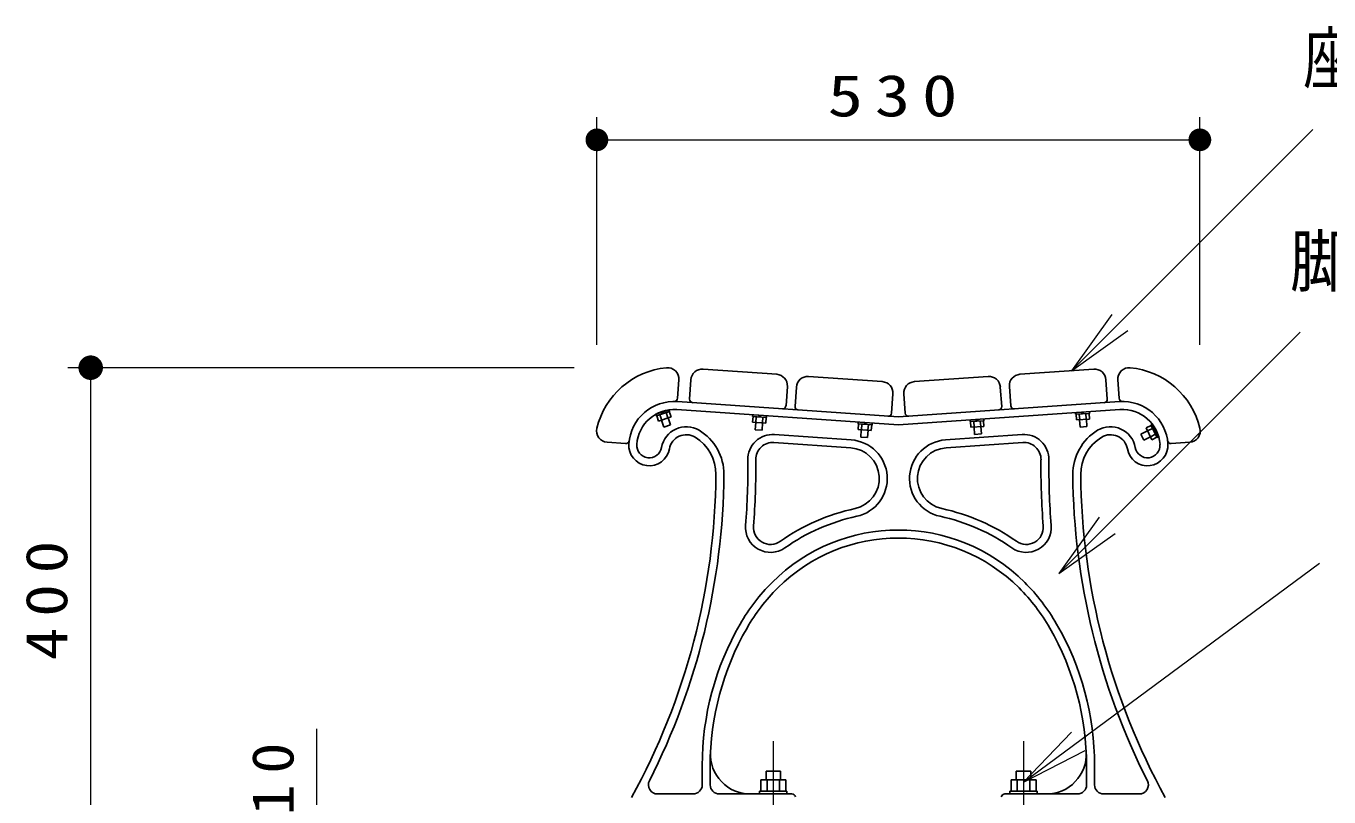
# Model space of a CAD drawing. Units: millimetres on the paper, scale 1:20. Extents: x -365 to 12, y -38 to 257.
# Drawn here: x -138 to -80.8, y 111.7 to 145.6 of the extents above; entities that cross this region are included whole.
import ezdxf

# ---------------------------------------------------------------- set-up
doc = ezdxf.new("R2010")
doc.units = ezdxf.units.MM
doc.linetypes.add('USER2', pattern=[6, 3, -1, 1, -1])
doc.layers.add('1_20', color=3, linetype='Continuous', lineweight=25)
doc.styles.add('ＭＳ ゴシック', font='')
doc.styles.get('ＭＳ ゴシック').set_extended_font_data('MS Gothic')

# ---------------------------------------------------------------- blocks, each defined once
blk = doc.blocks.new('open_arrow')
at = {"color": 0, "linetype": 'Continuous', "lineweight": -2}
blk.add_lwpolyline([(7.5, 1.25), (0, 0), (7.5, -1.25)], dxfattribs=at)
blk = doc.blocks.new('filled_dot')
at = {"color": 0, "linetype": 'Continuous', "lineweight": -2, "const_width": 1.25}
blk.add_lwpolyline([(-0.625, 0, 1), (0.625, 0, 1)], format="xyb", close=True, dxfattribs=at)

msp = doc.modelspace()

# ---------------------------------------------------------------- linework, layer by layer
at = {"layer": '1_20', "color": 7, "lineweight": 13}
for p, q in [((-112.933, 131.572), (-112.933, 141.586)), ((-86.433, 131.572), (-86.433, 141.586)), ((-92.076, 130.439), (-81.47, 141.045)), ((-112.933, 140.586), (-86.433, 140.586)), ((-92.624, 121.521), (-82.018, 132.128)), ((-113.933, 130.572), (-136.183, 130.572)), ((-135.183, 110.586), (-135.183, 130.572)), ((-94.183, 112.361), (-81.174, 121.981)), ((-125.238, 110.586), (-125.238, 114.695))]:
    msp.add_line(p, q, dxfattribs=at)
at = {"layer": '1_20'}
for p, q in [((-109.329, 130.037), (-109.386, 129.226)), ((-108.862, 129.194), (-108.803, 130.042)), ((-105.027, 130.282), (-108.27, 130.507)), ((-100.389, 129.959), (-103.631, 130.185)), ((-98.977, 129.959), (-95.735, 130.185)), ((-94.338, 130.282), (-91.096, 130.507)), ((-90.504, 129.194), (-90.563, 130.042)), ((-90.037, 130.037), (-89.98, 129.226)), ((-104.622, 128.9), (-104.563, 129.748)), ((-104.223, 128.872), (-104.164, 129.72)), ((-99.983, 128.578), (-99.924, 129.426)), ((-99.382, 128.578), (-99.441, 129.426)), ((-95.143, 128.872), (-95.202, 129.72)), ((-94.744, 128.9), (-94.802, 129.748)), ((-99.683, 128.407), (-109.397, 129.081)), ((-99.683, 128.407), (-89.969, 129.081)), ((-110.339, 128.527), (-109.761, 128.721)), ((-110.339, 128.527), (-110.316, 128.456)), ((-109.737, 128.649), (-110.316, 128.456)), ((-110.3, 128.461), (-110.221, 128.224)), ((-109.673, 128.407), (-110.221, 128.224)), ((-110.163, 128.507), (-110.084, 128.27)), ((-110.091, 128.61), (-110.048, 128.545)), ((-109.985, 128.566), (-110.028, 128.631)), ((-109.889, 128.598), (-109.81, 128.361)), ((-109.805, 128.363), (-109.702, 128.055)), ((-109.761, 128.721), (-109.737, 128.649)), ((-109.753, 128.644), (-109.673, 128.407)), ((-99.683, 128.056), (-109.421, 128.732)), ((-106.072, 128.424), (-106.09, 128.175)), ((-105.48, 128.383), (-106.089, 128.425)), ((-106.083, 128.5), (-106.088, 128.426)), ((-105.928, 128.414), (-105.946, 128.165)), ((-105.822, 128.482), (-105.807, 128.406)), ((-105.741, 128.401), (-105.756, 128.478)), ((-105.64, 128.394), (-105.658, 128.145)), ((-105.496, 128.384), (-105.514, 128.135)), ((-105.475, 128.458), (-105.48, 128.383)), ((-99.683, 128.056), (-89.944, 128.732)), ((-96.535, 128.275), (-96.529, 128.2)), ((-96.274, 128.293), (-96.248, 128.219)), ((-96.182, 128.224), (-96.207, 128.297)), ((-95.926, 128.317), (-95.921, 128.242)), ((-91.896, 128.597), (-91.891, 128.522)), ((-91.282, 128.564), (-91.891, 128.522)), ((-91.874, 128.523), (-91.857, 128.274)), ((-91.281, 128.314), (-91.857, 128.274)), ((-91.73, 128.533), (-91.713, 128.284)), ((-91.719, 128.283), (-91.696, 127.959)), ((-91.635, 128.615), (-91.609, 128.541)), ((-91.543, 128.546), (-91.568, 128.619)), ((-91.442, 128.553), (-91.425, 128.304)), ((-91.419, 128.304), (-91.397, 127.98)), ((-91.298, 128.563), (-91.281, 128.314)), ((-91.287, 128.639), (-91.282, 128.564)), ((-110.089, 128.268), (-109.986, 127.96)), ((-109.986, 127.96), (-109.702, 128.055)), ((-105.514, 128.135), (-106.09, 128.175)), ((-105.951, 128.165), (-105.974, 127.841)), ((-105.974, 127.841), (-105.674, 127.82)), ((-105.652, 128.145), (-105.674, 127.82)), ((-101.433, 128.102), (-101.451, 127.853)), ((-100.875, 127.813), (-101.451, 127.853)), ((-101.444, 128.178), (-101.45, 128.103)), ((-100.841, 128.061), (-101.45, 128.103)), ((-101.312, 127.843), (-101.335, 127.519)), ((-101.289, 128.092), (-101.307, 127.843)), ((-101.183, 128.16), (-101.169, 128.084)), ((-101.102, 128.079), (-101.117, 128.156)), ((-101.013, 127.823), (-101.036, 127.498)), ((-101.001, 128.072), (-101.019, 127.823)), ((-100.857, 128.062), (-100.875, 127.813)), ((-100.836, 128.136), (-100.841, 128.061)), ((-95.921, 128.242), (-96.529, 128.2)), ((-96.513, 128.201), (-96.496, 127.952)), ((-95.92, 127.991), (-96.496, 127.951)), ((-96.369, 128.211), (-96.352, 127.961)), ((-96.357, 127.961), (-96.335, 127.637)), ((-96.081, 128.231), (-96.064, 127.981)), ((-96.058, 127.982), (-96.036, 127.658)), ((-95.937, 128.241), (-95.92, 127.991)), ((-91.696, 127.959), (-91.397, 127.98)), ((-88.737, 127.799), (-89.028, 127.654)), ((-88.575, 128.034), (-88.799, 127.923)), ((-88.541, 127.406), (-88.799, 127.923)), ((-88.51, 127.905), (-88.734, 127.794)), ((-88.515, 128.083), (-88.582, 128.049)), ((-88.31, 127.503), (-88.582, 128.049)), ((-88.515, 128.083), (-88.243, 127.537)), ((-88.398, 127.848), (-88.456, 127.797)), ((-88.427, 127.737), (-88.369, 127.789)), ((-112.486, 127.292), (-111.675, 127.236)), ((-101.778, 127.049), (-105.15, 127.283)), ((-101.754, 127.398), (-105.125, 127.632)), ((-101.335, 127.519), (-101.036, 127.498)), ((-97.612, 127.398), (-94.24, 127.632)), ((-97.587, 127.049), (-94.216, 127.283)), ((-96.335, 127.637), (-96.036, 127.658)), ((-89.028, 127.654), (-88.894, 127.385)), ((-88.603, 127.53), (-88.894, 127.385)), ((-88.382, 127.647), (-88.605, 127.535)), ((-88.317, 127.518), (-88.541, 127.406)), ((-88.243, 127.537), (-88.31, 127.503)), ((-86.879, 127.292), (-87.691, 127.236)), ((-108.305, 113.086), (-108.305, 112.236)), ((-107.955, 113.086), (-107.955, 112.236)), ((-105.5, 112.836), (-105.5, 112.461)), ((-105.5, 112.836), (-104.865, 112.836)), ((-104.865, 112.836), (-104.865, 112.461)), ((-94.5, 112.836), (-94.5, 112.461)), ((-93.865, 112.836), (-94.5, 112.836)), ((-93.865, 112.836), (-93.865, 112.461)), ((-91.411, 113.086), (-91.411, 112.236)), ((-91.061, 113.086), (-91.061, 112.236)), ((-105.731, 111.961), (-105.731, 112.461)), ((-105.731, 112.461), (-104.634, 112.461)), ((-105.457, 111.961), (-105.457, 112.461)), ((-104.909, 111.961), (-104.909, 112.461)), ((-104.634, 111.961), (-104.634, 112.461)), ((-94.731, 111.961), (-94.731, 112.461)), ((-93.634, 112.461), (-94.731, 112.461)), ((-94.457, 111.961), (-94.457, 112.461)), ((-93.909, 111.961), (-93.909, 112.461)), ((-93.634, 111.961), (-93.634, 112.461)), ((-110.271, 111.836), (-108.705, 111.836)), ((-107.555, 111.836), (-104.368, 111.836)), ((-105.783, 111.836), (-105.783, 111.961)), ((-105.783, 111.961), (-104.583, 111.961)), ((-104.583, 111.836), (-104.583, 111.961)), ((-91.811, 111.836), (-94.998, 111.836)), ((-94.783, 111.836), (-94.783, 111.961)), ((-93.583, 111.961), (-94.783, 111.961)), ((-93.583, 111.836), (-93.583, 111.961)), ((-89.095, 111.836), (-90.661, 111.836))]:
    msp.add_line(p, q, dxfattribs=at)
at = {"layer": '1_20', "color": 7, "linetype": 'USER2', "lineweight": 13}
for p, q in [((-105.183, 114.158), (-105.183, 103.871)), ((-94.183, 114.158), (-94.183, 103.871))]:
    msp.add_line(p, q, dxfattribs=at)
at = {"layer": '1_20'}
for centre, radius, start, end in [((-109.536, 127.086), 3.5, 95.5938, 166.4057), ((-109.828, 130.072), 0.5, 355.9998, 95.5938), ((-89.538, 130.072), 0.5, 84.4062, 184.0002), ((-89.83, 127.086), 3.5, 13.5943, 84.4062), ((-108.304, 130.008), 0.5, 86.0286, 176.0286), ((-105.062, 129.783), 0.5, 356.0286, 86.0286), ((-103.665, 129.686), 0.5, 86.0286, 176.0286), ((-95.7, 129.686), 0.5, 3.9714, 93.9714), ((-94.304, 129.783), 0.5, 93.9714, 183.9714), ((-91.061, 130.008), 0.5, 3.9714, 93.9714), ((-100.423, 129.461), 0.5, 356.0286, 86.0286), ((-98.943, 129.461), 0.5, 93.9714, 183.9714), ((-109.536, 127.086), 2, 86.0286, 175.999), ((-109.536, 129.236), 0.15, 270.0003, 355.9996), ((-108.712, 129.184), 0.15, 176.0289, 266.0287), ((-104.772, 128.911), 0.15, 266.0286, 356.0288), ((-104.073, 128.862), 0.15, 176.0289, 266.0287), ((-95.292, 128.862), 0.15, 273.9713, 3.9712), ((-94.594, 128.911), 0.15, 183.9712, 273.9714), ((-90.653, 129.184), 0.15, 273.9713, 3.9712), ((-89.83, 129.236), 0.15, 184.0004, 269.9997), ((-89.83, 127.086), 2, 4.001, 93.9713), ((-109.536, 127.086), 1.65, 86.0286, 175.999), ((-100.133, 128.588), 0.15, 266.0286, 356.0288), ((-99.233, 128.588), 0.15, 183.9712, 273.9714), ((-89.83, 127.086), 1.65, 4.001, 93.9713), ((-112.452, 127.791), 0.5, 166.4057, 265.9997), ((-109.008, 126.876), 1.1, 58.9999, 169.9991), ((-109.6, 125.891), 2.25, 359.495, 58.9999), ((-89.766, 125.891), 2.25, 121, 180.505), ((-90.358, 126.876), 1.1, 10.0009, 121), ((-86.914, 127.791), 0.5, 274.0003, 13.5943), ((-111.665, 127.385), 0.15, 265.9996, 351.999), ((-110.633, 127.163), 0.9, 175.999, 349.999), ((-110.633, 127.163), 0.55, 175.999, 349.999), ((-109.008, 126.876), 0.75, 58.9999, 169.9991), ((-109.6, 125.891), 1.9, 359.495, 58.9999), ((-105.202, 126.535), 1.1, 86.0286, 180.6987), ((-105.202, 126.535), 0.75, 86.0286, 180.6987), ((-101.872, 125.702), 1.7, 282.2101, 86.0286), ((-97.494, 125.702), 1.7, 93.9714, 257.7899), ((-94.164, 126.535), 1.1, 359.3013, 93.9713), ((-94.164, 126.535), 0.75, 359.3013, 93.9713), ((-89.766, 125.891), 1.9, 121, 180.505), ((-90.358, 126.876), 0.75, 10.0009, 121), ((-88.733, 127.163), 0.9, 190.001, 4.001), ((-88.733, 127.163), 0.55, 190.001, 4.001), ((-87.701, 127.385), 0.15, 188.001, 274.0004), ((-101.872, 125.702), 1.35, 282.2101, 86.0286), ((-97.494, 125.702), 1.35, 93.9714, 257.7899), ((-137.699, 126.138), 31.4, 355.4394, 0.6988), ((-137.699, 126.138), 31.75, 355.4394, 0.6988), ((-61.667, 126.138), 31.75, 179.3012, 184.5606), ((-61.667, 126.138), 31.4, 179.3012, 184.5606), ((-137.699, 126.138), 30, 331.1853, 359.4949), ((-137.699, 126.138), 30.35, 333.1213, 359.4949), ((-61.667, 126.138), 30.35, 180.5051, 206.8786), ((-61.667, 126.138), 30, 180.5051, 208.8147), ((-99.683, 115.586), 9, 102.2101, 125.1922), ((-99.683, 115.586), 9, 54.8078, 77.7898), ((-99.683, 115.586), 8.65, 102.2101, 125.1922), ((-99.683, 115.586), 8.65, 54.8078, 77.7898), ((-105.302, 123.554), 1.1, 175.4394, 305.1922), ((-105.302, 123.554), 0.75, 175.4394, 305.1922), ((-99.683, 115.586), 7.85, 45, 135), ((-94.064, 123.554), 1.1, 234.8078, 4.5605), ((-94.064, 123.554), 0.75, 234.8078, 4.5605), ((-99.683, 115.586), 7.5, 45, 135), ((-98.983, 114.886), 8.84, 135, 150.0001), ((-98.983, 114.886), 8.49, 135, 150.0001), ((-100.383, 114.886), 8.49, 29.9999, 44.9999), ((-100.383, 114.886), 8.84, 29.9999, 44.9999), ((-95.865, 113.086), 12.44, 150.0001, 180), ((-95.865, 113.086), 12.09, 150.0001, 180), ((-103.501, 113.086), 12.09, 0, 29.9999), ((-103.501, 113.086), 12.44, 0, 29.9999), ((-106.193, 113.586), 1.75, 177.2284, 270), ((-93.173, 113.586), 1.75, 270, 2.7716), ((-110.271, 112.236), 0.4, 153.1214, 270), ((-89.095, 112.236), 0.4, 270, 26.8786), ((-108.705, 112.236), 0.4, 270, 0), ((-107.555, 112.236), 0.4, 180, 270), ((-104.368, 111.661), 0.175, 15, 90), ((-94.998, 111.661), 0.175, 90, 165), ((-91.811, 112.236), 0.4, 270, 0), ((-90.661, 112.236), 0.4, 180, 270)]:
    msp.add_arc(centre, radius, start, end, dxfattribs=at)

# ---------------------------------------------------------------- block references
at = {"layer": '1_20', "color": 7, "lineweight": 13, "xscale": 0.4, "yscale": 0.4}
msp.add_blockref('filled_dot', (-112.933, 140.586), dxfattribs=at)
at = {"layer": '1_20', "color": 7, "lineweight": 13}
for name, p, xscale, yscale, rotation in [('filled_dot', (-86.433, 140.586), 0.4, 0.4, 180), ('open_arrow', (-92.076, 130.439), 0.4, 0.4, 45), ('filled_dot', (-135.183, 130.572), 0.431, 0.431, 270), ('open_arrow', (-92.624, 121.521), 0.4, 0.4, 45), ('open_arrow', (-94.183, 112.361), 0.4, 0.4, 36.5)]:
    msp.add_blockref(name, p, dxfattribs=dict(at, xscale=xscale, yscale=yscale, rotation=rotation))

# ---------------------------------------------------------------- texts
at = {"layer": '1_20', "color": 7, "style": 'ＭＳ ゴシック'}
for s, insert, char_height, attachment_point in [('\\T1.53;\\W0.75;座板：ヒノキ\u300030t', (-81.884, 144.045), 2.199, 4), ('\\T1.33;\\W1.25;530', (-99.683, 141.586), 1.833, 8), ('\\T1.5;\\W0.9;脚：鋳鉄\u3000FC\\~200', (-82.474, 135.128), 2.199, 4)]:
    msp.add_mtext(s, dxfattribs=dict(at, insert=insert, char_height=char_height, attachment_point=attachment_point))
at = {"layer": '1_20', "color": 7, "char_height": 1.833, "attachment_point": 8, "rotation": 90, "style": 'ＭＳ ゴシック'}
for s, insert in [('\\T1.33;\\W1.15;400', (-136.183, 120.579)), ('\\T1.34;\\W1.1;10', (-126.238, 112.726))]:
    msp.add_mtext(s, dxfattribs=dict(at, insert=insert))

doc.saveas('drawing.dxf')
